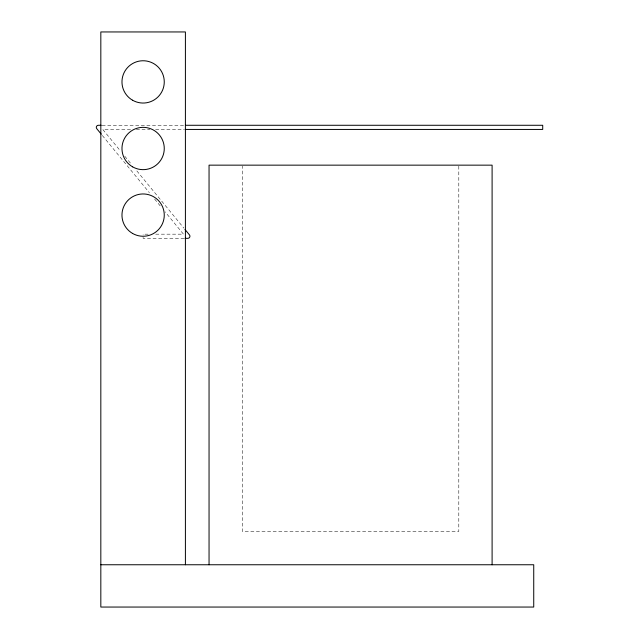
<?xml version="1.0" encoding="UTF-8"?>
<svg xmlns="http://www.w3.org/2000/svg" width="639" height="639" viewBox="0 0 639 639"><rect width="100%" height="100%" fill="white"/><g stroke="black" fill="none" stroke-linecap="round" stroke-linejoin="round"><path stroke-width="0.48" stroke-dasharray="3.19 2.4" d="M102.088 125.276L184.423 125.276M130.508 129.437L102.767 129.437L120.595 151.131M136.387 129.437L149.838 129.437M155.604 129.437L184.423 129.437M148.16 234.17L143.112 234.17L143.112 234.944M155.724 234.17L183.465 234.17L165.11 211.836M184.136 238.331L143.112 238.331L143.112 237.293M124.789 156.236L131.61 164.527M136.858 170.909L183.88 228.123M102.344 135.484L149.374 192.698M154.622 199.072L161.435 207.371M458.802 166.148L458.802 531.456L242.349 531.456L242.349 166.148"/><path stroke-width="0.96" d="M101.154 125.276L98.358 125.276A2.085 2.085 0 0 0 96.753 128.679L101.226 134.126M185.382 125.276L542.719 125.276L542.719 129.437L185.382 129.437M185.07 238.331L187.866 238.331A2.085 2.085 0 0 0 189.479 234.928L184.998 229.481M100.826 564.756L533.733 564.756L533.733 607.05L100.826 607.05L100.826 31.95L185.406 31.95L185.406 564.756M492.102 564.756L492.102 165.15L209.049 165.15L209.049 564.756M132.545 100.211A21.143 21.143 0 0 0 164.263 81.904A21.143 21.143 0 0 0 132.545 63.588A21.143 21.143 0 0 0 132.545 100.211M132.545 166.811A21.143 21.143 0 0 0 164.263 148.504A21.143 21.143 0 0 0 132.545 130.188A21.143 21.143 0 0 0 132.545 166.811M132.545 233.419A21.143 21.143 0 0 0 164.263 215.103A21.143 21.143 0 0 0 132.545 196.788A21.143 21.143 0 0 0 132.545 233.419"/></g></svg>
